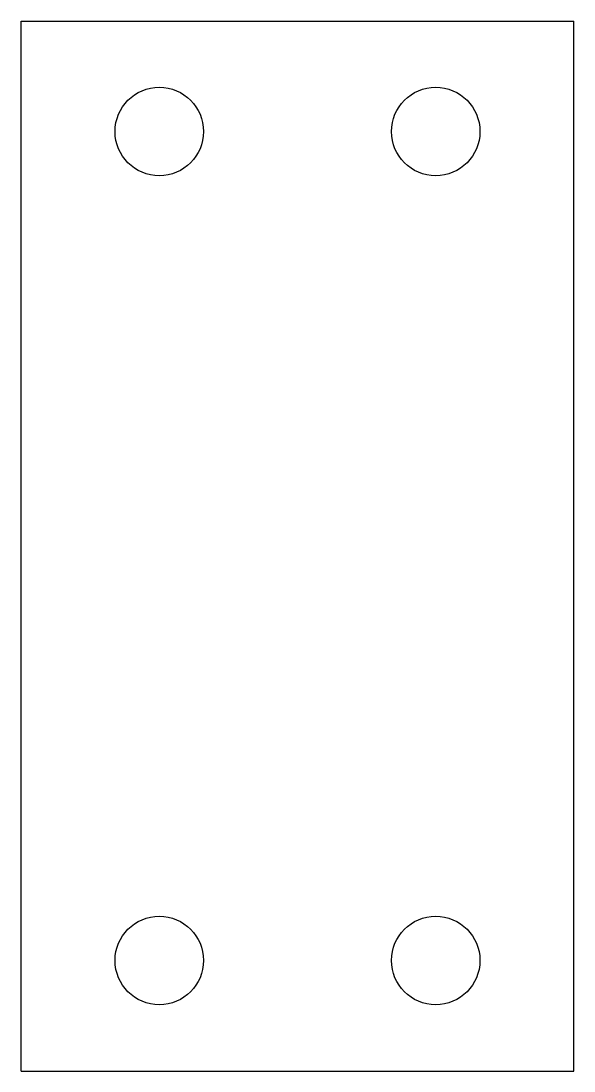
# Model space of a CAD drawing. Header units: millimetres. Extents: x -41 to -21, y -19 to 19.
import ezdxf

# ---------------------------------------------------------------- set-up
doc = ezdxf.new("R2010")
doc.units = ezdxf.units.MM

msp = doc.modelspace()

# ---------------------------------------------------------------- linework, layer by layer
for p, q in [((-41, -19), (-41, 19)), ((-41, 19), (-21, 19)), ((-21, -19), (-21, 19)), ((-41, -19), (-21, -19))]:
    msp.add_line(p, q)
for centre in [(-36, 15), (-26, 15), (-36, -15), (-26, -15)]:
    msp.add_circle(centre, 1.6)

doc.saveas('drawing.dxf')
